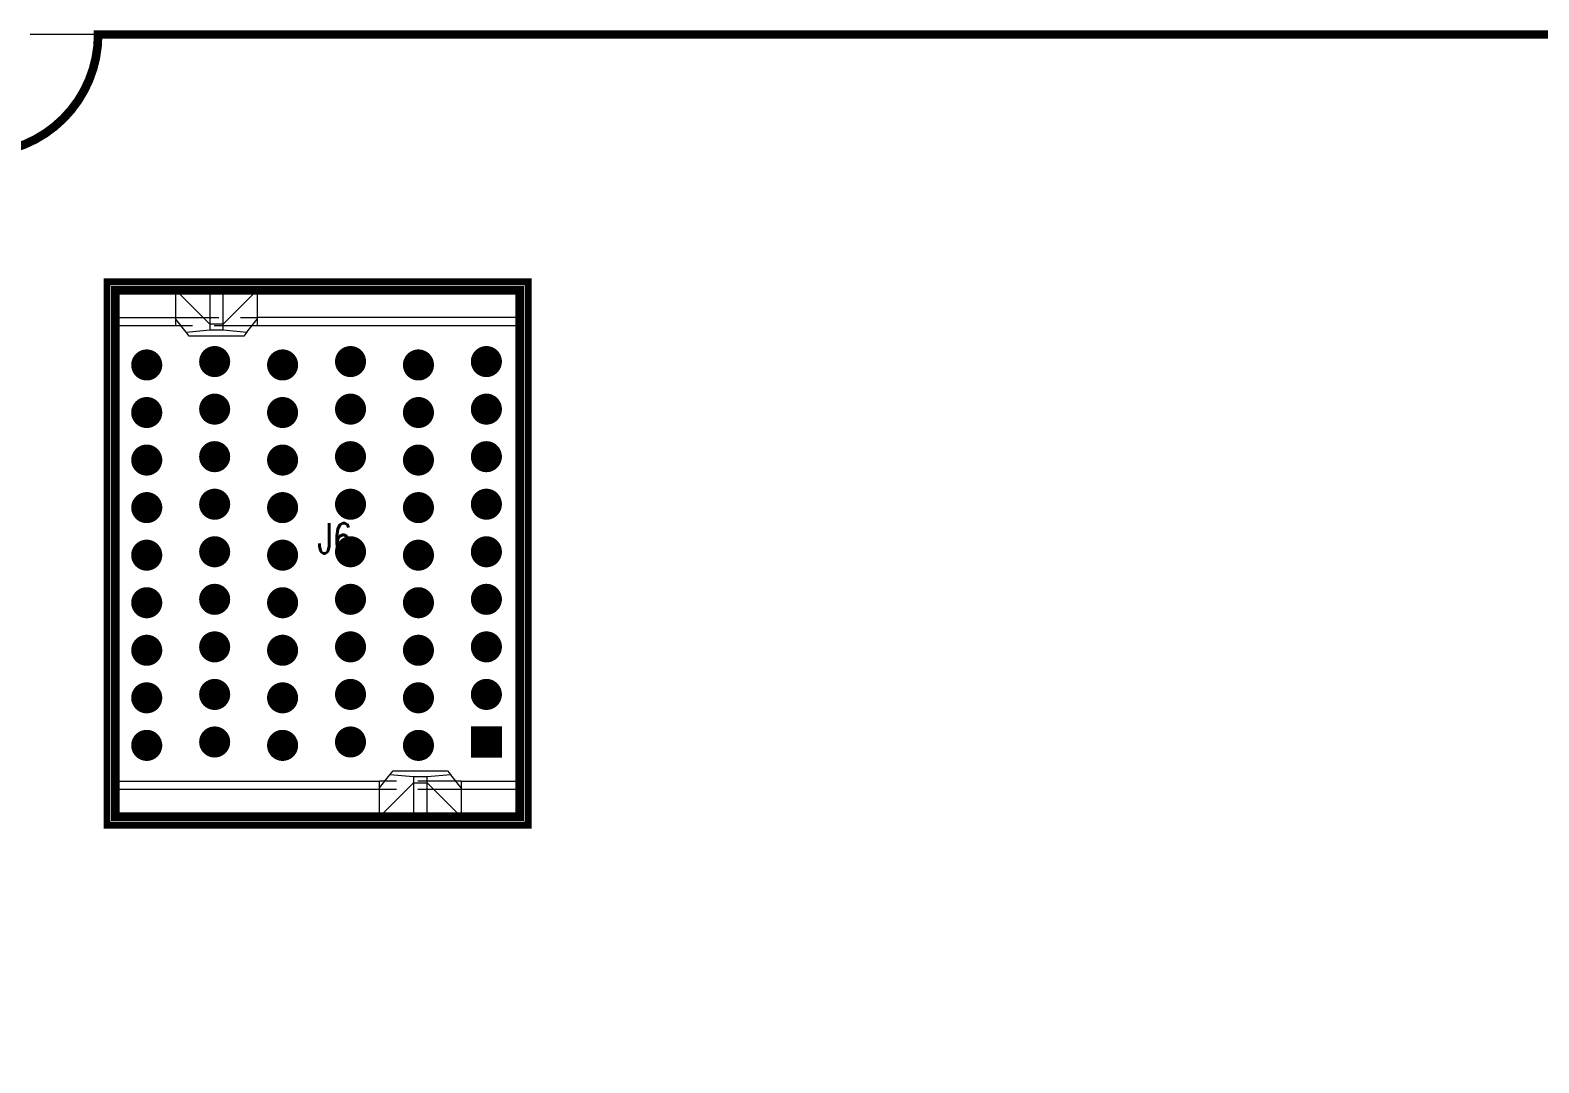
# Model space of a CAD drawing. Header units: millimetres. Extents: x 5 to 1395, y 5 to 415.
# Drawn here: x 1260.64 to 1305.06, y 260.33 to 290.74 of the extents above; entities that cross this region are included whole.
import ezdxf

# ---------------------------------------------------------------- set-up
doc = ezdxf.new("R2010")
doc.units = ezdxf.units.MM
doc.linetypes.add('HIDDEN', pattern=[1.905, 1.27, -0.635])
for name, color, linetype in [('BOARD_OUTLINE_00', 2, 'Continuous'), ('DRIL_PLTE_THRU_01', 16, 'Continuous'), ('DRIL_PLTE_THRU_02', 146, 'Continuous'), ('DRIL_PLTE_THRU_03', 56, 'Continuous'), ('DRIL_PLTE_THRU_04', 216, 'Continuous'), ('DRIL_PLTE_THRU_05', 34, 'Continuous'), ('DRIL_PLTE_THRU_06', 96, 'Continuous'), ('DRIL_PLTE_THRU_07', 171, 'Continuous'), ('DRIL_PLTE_THRU_08', 176, 'Continuous'), ('DRIL_SYMBOL', 2, 'Continuous'), ('PADS_BOT', 5, 'Continuous'), ('PADS_INNER', 1, 'Continuous'), ('PADS_TOP', 1, 'Continuous'), ('PART_NAME_01', 1, 'Continuous'), ('PART_TOP_2DLINE_26', 5, 'Continuous'), ('PART_TOP_2DLINE_27', 5, 'Continuous')]:
    doc.layers.add(name, color=color, linetype=linetype)
doc.styles.add('W0$127', font='simplex', dxfattribs={"width": 0.75})

# ---------------------------------------------------------------- blocks, each defined once
blk = doc.blocks.new('BOARD_30802')
at = {"layer": 'BOARD_OUTLINE_00', "const_width": 0.254}
blk.add_lwpolyline([(0, 0), (431.8, 0), (431.8, 55.96999), (429.8, 55.96999, -1), (429.8, 62.96999), (431.8, 62.96999), (431.8, 165.94328), (429.79848, 165.94328, -1), (429.79848, 172.96638), (431.8, 172.96638), (431.8, 279.4), (419.4, 279.4), (419.40226, 279.39, -1), (412.4, 279.39), (412.4, 279.4), (299.4, 279.4), (299.4, 279.399, -1), (292.4, 279.399), (292.4, 279.4), (139.4, 279.4, -1)], format="xyb", dxfattribs=at)
blk = doc.blocks.new('SMOOTH_0$2032')
at = {"const_width": 0.1016}
blk.add_lwpolyline([(-0.0508, 0, 1), (0.0508, 0, 1)], format="xyb", close=True, dxfattribs=at)
blk = doc.blocks.new('SMOOTH_0$254')
at = {"const_width": 0.127}
blk.add_lwpolyline([(-0.0635, 0, 1), (0.0635, 0, 1)], format="xyb", close=True, dxfattribs=at)
blk = doc.blocks.new('PART_BODY_TOP_8')
at = {"layer": 'PART_TOP_2DLINE_26', "const_width": 0.203}
blk.add_lwpolyline([(-6.2, 8), (6.2, 8), (6.2, -8), (-6.2, -8)], close=True, dxfattribs=at)
at = {"layer": 'PART_TOP_2DLINE_27', "const_width": 0.254}
blk.add_lwpolyline([(-5.95, -7.75), (5.95, -7.75), (5.95, 7.75), (-5.95, 7.75)], close=True, dxfattribs=at)
at = {"layer": 'PART_TOP_2DLINE_26'}
for p in [(-6.2, 8), (6.2, 8), (-6.2, -8), (6.2, -8)]:
    blk.add_blockref('SMOOTH_0$2032', p, dxfattribs=at)
at = {"layer": 'PART_TOP_2DLINE_27'}
for p in [(-5.95, 7.75), (5.95, 7.75), (-5.95, -7.75), (5.95, -7.75)]:
    blk.add_blockref('SMOOTH_0$254', p, dxfattribs=at)
blk = doc.blocks.new('DRIL_SYMBOL_0$59944')
at = {"layer": 'DRIL_SYMBOL', "const_width": 0.0508}
for points in [[(-0.254, 0), (0.254, 0)], [(0, -0.254), (0, 0.254)]]:
    blk.add_lwpolyline(points, dxfattribs=at)
blk = doc.blocks.new('DRIL_HOLE_0$59944')
at = {"const_width": 0.29972}
blk.add_lwpolyline([(-0.14986, 0, 1), (0.14986, 0, 1)], format="xyb", close=True, dxfattribs=at)
blk.add_blockref('DRIL_SYMBOL_0$59944', (0, 0))
blk = doc.blocks.new('PAD_8')
at = {"const_width": 0.4572}
blk.add_lwpolyline([(0, -0.2286, 1), (0, 0.2286, 1)], format="xyb", close=True, dxfattribs=at)
blk = doc.blocks.new('STK_TOP_169')
at = {"layer": 'DRIL_PLTE_THRU_01'}
blk.add_blockref('DRIL_HOLE_0$59944', (0, 0), dxfattribs=at)
at = {"layer": 'DRIL_PLTE_THRU_02'}
blk.add_blockref('DRIL_HOLE_0$59944', (0, 0), dxfattribs=at)
at = {"layer": 'DRIL_PLTE_THRU_03'}
blk.add_blockref('DRIL_HOLE_0$59944', (0, 0), dxfattribs=at)
at = {"layer": 'DRIL_PLTE_THRU_04'}
blk.add_blockref('DRIL_HOLE_0$59944', (0, 0), dxfattribs=at)
at = {"layer": 'DRIL_PLTE_THRU_05'}
blk.add_blockref('DRIL_HOLE_0$59944', (0, 0), dxfattribs=at)
at = {"layer": 'DRIL_PLTE_THRU_06'}
blk.add_blockref('DRIL_HOLE_0$59944', (0, 0), dxfattribs=at)
at = {"layer": 'DRIL_PLTE_THRU_07'}
blk.add_blockref('DRIL_HOLE_0$59944', (0, 0), dxfattribs=at)
at = {"layer": 'DRIL_PLTE_THRU_08'}
blk.add_blockref('DRIL_HOLE_0$59944', (0, 0), dxfattribs=at)
at = {"layer": 'PADS_BOT'}
blk.add_blockref('PAD_8', (0, 0), dxfattribs=at)
at = {"layer": 'PADS_INNER'}
blk.add_blockref('PAD_8', (0, 0), dxfattribs=at)
at = {"layer": 'PADS_TOP'}
blk.add_blockref('PAD_8', (0, 0), dxfattribs=at)
blk = doc.blocks.new('PAD_10')
at = {"const_width": 0.9144}
blk.add_lwpolyline([(-0.4572, 0), (0.4572, 0)], dxfattribs=at)
blk = doc.blocks.new('STK_TOP_172')
at = {"layer": 'DRIL_PLTE_THRU_01'}
blk.add_blockref('DRIL_HOLE_0$59944', (0, 0), dxfattribs=at)
at = {"layer": 'DRIL_PLTE_THRU_02'}
blk.add_blockref('DRIL_HOLE_0$59944', (0, 0), dxfattribs=at)
at = {"layer": 'DRIL_PLTE_THRU_03'}
blk.add_blockref('DRIL_HOLE_0$59944', (0, 0), dxfattribs=at)
at = {"layer": 'DRIL_PLTE_THRU_04'}
blk.add_blockref('DRIL_HOLE_0$59944', (0, 0), dxfattribs=at)
at = {"layer": 'DRIL_PLTE_THRU_05'}
blk.add_blockref('DRIL_HOLE_0$59944', (0, 0), dxfattribs=at)
at = {"layer": 'DRIL_PLTE_THRU_06'}
blk.add_blockref('DRIL_HOLE_0$59944', (0, 0), dxfattribs=at)
at = {"layer": 'DRIL_PLTE_THRU_07'}
blk.add_blockref('DRIL_HOLE_0$59944', (0, 0), dxfattribs=at)
at = {"layer": 'DRIL_PLTE_THRU_08'}
blk.add_blockref('DRIL_HOLE_0$59944', (0, 0), dxfattribs=at)
at = {"layer": 'PADS_BOT'}
blk.add_blockref('PAD_8', (0, 0), dxfattribs=at)
at = {"layer": 'PADS_INNER'}
blk.add_blockref('PAD_8', (0, 0), dxfattribs=at)
at = {"layer": 'PADS_TOP'}
blk.add_blockref('PAD_10', (0, 0), dxfattribs=at)
blk = doc.blocks.new('SYM_TOP_10')
for name, p in [('PART_BODY_TOP_8', (0, 0)), ('STK_TOP_169', (-5.0292, 5.55)), ('STK_TOP_169', (-3.029204, 5.65)), ('STK_TOP_169', (-1.029208, 5.55)), ('STK_TOP_169', (0.970788, 5.65)), ('STK_TOP_169', (2.970784, 5.55)), ('STK_TOP_169', (4.97078, 5.65)), ('STK_TOP_169', (-5.0292, 4.15)), ('STK_TOP_169', (-3.029204, 4.25)), ('STK_TOP_169', (-1.029208, 4.15)), ('STK_TOP_169', (0.970788, 4.25)), ('STK_TOP_169', (2.970784, 4.15)), ('STK_TOP_169', (4.97078, 4.25)), ('STK_TOP_169', (-5.0292, 2.75)), ('STK_TOP_169', (-3.029204, 2.85)), ('STK_TOP_169', (-1.029208, 2.75)), ('STK_TOP_169', (0.970788, 2.85)), ('STK_TOP_169', (2.970784, 2.75)), ('STK_TOP_169', (4.97078, 2.85)), ('STK_TOP_169', (-5.0292, 1.35)), ('STK_TOP_169', (-3.029204, 1.45)), ('STK_TOP_169', (-1.029208, 1.35)), ('STK_TOP_169', (0.970788, 1.45)), ('STK_TOP_169', (2.970784, 1.35)), ('STK_TOP_169', (4.97078, 1.45)), ('STK_TOP_169', (-3.029204, 0.05)), ('STK_TOP_169', (0.970788, 0.05)), ('STK_TOP_169', (4.97078, 0.05)), ('STK_TOP_169', (-5.0292, -0.05)), ('STK_TOP_169', (-1.029208, -0.05)), ('STK_TOP_169', (2.970784, -0.05)), ('STK_TOP_169', (-5.0292, -1.45)), ('STK_TOP_169', (-3.029204, -1.35)), ('STK_TOP_169', (-1.029208, -1.45)), ('STK_TOP_169', (0.970788, -1.35)), ('STK_TOP_169', (2.970784, -1.45)), ('STK_TOP_169', (4.97078, -1.35)), ('STK_TOP_169', (-5.0292, -2.85)), ('STK_TOP_169', (-3.029204, -2.75)), ('STK_TOP_169', (-1.029208, -2.85)), ('STK_TOP_169', (0.970788, -2.75)), ('STK_TOP_169', (2.970784, -2.85)), ('STK_TOP_169', (4.97078, -2.75)), ('STK_TOP_169', (-5.0292, -4.25)), ('STK_TOP_169', (-3.029204, -4.15)), ('STK_TOP_169', (-1.029208, -4.25)), ('STK_TOP_169', (0.970788, -4.15)), ('STK_TOP_169', (2.970784, -4.25)), ('STK_TOP_169', (4.97078, -4.15)), ('STK_TOP_169', (-5.0292, -5.65)), ('STK_TOP_169', (-3.029204, -5.55)), ('STK_TOP_169', (-1.029208, -5.65)), ('STK_TOP_169', (0.970788, -5.55)), ('STK_TOP_169', (2.970784, -5.65)), ('STK_TOP_172', (4.97078, -5.55))]:
    blk.add_blockref(name, p)
blk = doc.blocks.new('PART_TOP_53')
blk.add_blockref('SYM_TOP_10', (0, 0))
at = {"layer": 'PART_NAME_01', "style": 'W0$127', "width": 0.75}
blk.add_text('J6', height=0.889, dxfattribs=at).set_placement((0, 0))
blk = doc.blocks.new('q')
for name, p in [('BOARD_30802', (963.245, 11.209)), ('PART_TOP_53', (1269.105, 275.329))]:
    blk.add_blockref(name, p)

msp = doc.modelspace()

# ---------------------------------------------------------------- linework, layer by layer
at = {"color": 7, "linetype": 'Continuous', "lineweight": 15}
for p, q in [((1375.6455, 290.6088), (1260.6441, 290.6088)), ((1264.9298, 283.0788), (1265.9298, 283.0788)), ((1264.9298, 283.0788), (1265.9298, 282.0788)), ((1264.9298, 282.2288), (1264.9298, 283.0788)), ((1265.9298, 283.0788), (1266.3298, 283.0788)), ((1265.9298, 283.0788), (1265.9298, 282.0788)), ((1266.3298, 282.0788), (1267.3298, 283.0788)), ((1266.3298, 283.0788), (1267.3298, 283.0788)), ((1266.3298, 282.0788), (1266.3298, 283.0788)), ((1267.3298, 283.0788), (1267.3298, 282.2288)), ((1263.1798, 282.2788), (1264.9298, 282.2788)), ((1263.1798, 282.2788), (1263.1798, 282.0288)), ((1265.2345, 281.848), (1264.9298, 282.2288)), ((1264.9298, 282.0288), (1264.9298, 282.2288)), ((1265.9298, 282.0788), (1265.9298, 281.9088)), ((1266.3298, 282.0788), (1265.9298, 282.0788)), ((1266.3298, 281.9088), (1266.3298, 282.0788)), ((1267.0251, 281.848), (1267.3298, 282.2288)), ((1275.0798, 282.2788), (1267.3298, 282.2788)), ((1267.3298, 282.2288), (1267.3298, 282.0288)), ((1275.0798, 282.2788), (1275.0798, 282.0288)), ((1263.1798, 282.0288), (1263.1798, 268.6288)), ((1264.9298, 282.0288), (1263.1798, 282.0288)), ((1265.2345, 281.848), (1265.9298, 281.9088)), ((1265.3298, 281.7288), (1265.2345, 281.848)), ((1266.9298, 281.7288), (1265.3298, 281.7288)), ((1265.9298, 281.9088), (1266.3298, 281.9088)), ((1266.3298, 281.9088), (1267.0251, 281.848)), ((1267.0251, 281.848), (1266.9298, 281.7288)), ((1275.0798, 282.0288), (1267.3298, 282.0288)), ((1275.0798, 268.6288), (1275.0798, 282.0288)), ((1270.9298, 268.4288), (1271.2345, 268.8096)), ((1271.2345, 268.8096), (1271.3298, 268.9288)), ((1271.9298, 268.7488), (1271.2345, 268.8096)), ((1271.3298, 268.9288), (1272.9298, 268.9288)), ((1271.9298, 268.7488), (1271.9298, 268.5788)), ((1272.3298, 268.7488), (1271.9298, 268.7488)), ((1273.0251, 268.8096), (1272.3298, 268.7488)), ((1272.3298, 268.5788), (1272.3298, 268.7488)), ((1272.9298, 268.9288), (1273.0251, 268.8096)), ((1273.3298, 268.4288), (1273.0251, 268.8096)), ((1263.1798, 268.6288), (1270.9298, 268.6288)), ((1263.1798, 268.6288), (1263.1798, 268.3788)), ((1270.9298, 268.3788), (1263.1798, 268.3788)), ((1270.9298, 268.4288), (1270.9298, 268.6288)), ((1271.9298, 268.5788), (1270.9298, 267.5788)), ((1270.9298, 267.5788), (1270.9298, 268.4288)), ((1271.9298, 268.5788), (1272.3298, 268.5788)), ((1271.9298, 268.5788), (1271.9298, 267.5788)), ((1273.3298, 267.5788), (1272.3298, 268.5788)), ((1272.3298, 267.5788), (1272.3298, 268.5788)), ((1273.3298, 268.6288), (1275.0798, 268.6288)), ((1273.3298, 268.6288), (1273.3298, 268.4288)), ((1273.3298, 268.4288), (1273.3298, 267.5788)), ((1275.0798, 268.3788), (1273.3298, 268.3788)), ((1275.0798, 268.3788), (1275.0798, 268.6288)), ((1271.9298, 267.5788), (1270.9298, 267.5788)), ((1272.3298, 267.5788), (1271.9298, 267.5788)), ((1273.3298, 267.5788), (1272.3298, 267.5788))]:
    msp.add_line(p, q, dxfattribs=at)
at = {"color": 7, "linetype": 'HIDDEN', "lineweight": 0}
for p, q in [((1264.9298, 282.2788), (1267.3298, 282.2788)), ((1267.3298, 282.0288), (1264.9298, 282.0288)), ((1264.0298, 280.7788), (1264.0298, 280.9788)), ((1264.0298, 280.9788), (1264.2298, 280.9788)), ((1264.0298, 280.7788), (1264.2298, 280.7788)), ((1264.2298, 280.9788), (1264.2298, 280.7788)), ((1266.0298, 281.0788), (1266.2298, 281.0788)), ((1266.0298, 280.8788), (1266.0298, 281.0788)), ((1266.2298, 280.8788), (1266.0298, 280.8788)), ((1266.2298, 280.8788), (1266.2298, 281.0788)), ((1268.0298, 280.7788), (1268.0298, 280.9788)), ((1268.0298, 280.9788), (1268.2298, 280.9788)), ((1268.0298, 280.7788), (1268.2298, 280.7788)), ((1268.2298, 280.9788), (1268.2298, 280.7788)), ((1270.0298, 280.8788), (1270.0298, 281.0788)), ((1270.0298, 281.0788), (1270.2298, 281.0788)), ((1270.2298, 280.8788), (1270.0298, 280.8788)), ((1270.2298, 280.8788), (1270.2298, 281.0788)), ((1272.0298, 280.7788), (1272.0298, 280.9788)), ((1272.0298, 280.9788), (1272.2298, 280.9788)), ((1272.0298, 280.7788), (1272.2298, 280.7788)), ((1272.2298, 280.9788), (1272.2298, 280.7788)), ((1274.0298, 280.8788), (1274.0298, 281.0788)), ((1274.0298, 281.0788), (1274.2298, 281.0788)), ((1274.2298, 280.8788), (1274.0298, 280.8788)), ((1274.2298, 280.8788), (1274.2298, 281.0788)), ((1264.0298, 279.3788), (1264.0298, 279.5788)), ((1264.0298, 279.5788), (1264.2298, 279.5788)), ((1264.2298, 279.5788), (1264.2298, 279.3788)), ((1266.0298, 279.4788), (1266.0298, 279.6788)), ((1266.0298, 279.6788), (1266.2298, 279.6788)), ((1266.2298, 279.4788), (1266.0298, 279.4788)), ((1266.2298, 279.4788), (1266.2298, 279.6788)), ((1268.0298, 279.5788), (1268.2298, 279.5788)), ((1268.0298, 279.3788), (1268.0298, 279.5788)), ((1268.2298, 279.5788), (1268.2298, 279.3788)), ((1270.0298, 279.4788), (1270.0298, 279.6788)), ((1270.0298, 279.6788), (1270.2298, 279.6788)), ((1270.2298, 279.4788), (1270.0298, 279.4788)), ((1270.2298, 279.4788), (1270.2298, 279.6788)), ((1272.0298, 279.3788), (1272.0298, 279.5788)), ((1272.0298, 279.5788), (1272.2298, 279.5788)), ((1272.2298, 279.5788), (1272.2298, 279.3788)), ((1274.0298, 279.4788), (1274.0298, 279.6788)), ((1274.0298, 279.6788), (1274.2298, 279.6788)), ((1274.2298, 279.4788), (1274.0298, 279.4788)), ((1274.2298, 279.4788), (1274.2298, 279.6788)), ((1264.0298, 279.3788), (1264.2298, 279.3788)), ((1268.0298, 279.3788), (1268.2298, 279.3788)), ((1272.0298, 279.3788), (1272.2298, 279.3788)), ((1264.0298, 277.9788), (1264.0298, 278.1788)), ((1264.0298, 278.1788), (1264.2298, 278.1788)), ((1264.2298, 278.1788), (1264.2298, 277.9788)), ((1266.0298, 278.0788), (1266.0298, 278.2788)), ((1266.0298, 278.2788), (1266.2298, 278.2788)), ((1266.2298, 278.0788), (1266.0298, 278.0788)), ((1266.2298, 278.0788), (1266.2298, 278.2788)), ((1268.0298, 278.1788), (1268.2298, 278.1788)), ((1268.0298, 277.9788), (1268.0298, 278.1788)), ((1268.2298, 278.1788), (1268.2298, 277.9788)), ((1270.0298, 278.0788), (1270.0298, 278.2788)), ((1270.0298, 278.2788), (1270.2298, 278.2788)), ((1270.2298, 278.0788), (1270.0298, 278.0788)), ((1270.2298, 278.0788), (1270.2298, 278.2788)), ((1272.0298, 277.9788), (1272.0298, 278.1788)), ((1272.0298, 278.1788), (1272.2298, 278.1788)), ((1272.2298, 278.1788), (1272.2298, 277.9788)), ((1274.0298, 278.0788), (1274.0298, 278.2788)), ((1274.0298, 278.2788), (1274.2298, 278.2788)), ((1274.2298, 278.0788), (1274.0298, 278.0788)), ((1274.2298, 278.0788), (1274.2298, 278.2788)), ((1264.0298, 277.9788), (1264.2298, 277.9788)), ((1268.0298, 277.9788), (1268.2298, 277.9788)), ((1272.0298, 277.9788), (1272.2298, 277.9788)), ((1264.0298, 276.7788), (1264.2298, 276.7788)), ((1264.0298, 276.5788), (1264.0298, 276.7788)), ((1264.2298, 276.7788), (1264.2298, 276.5788)), ((1266.0298, 276.6788), (1266.0298, 276.8788)), ((1266.0298, 276.8788), (1266.2298, 276.8788)), ((1266.2298, 276.6788), (1266.2298, 276.8788)), ((1268.0298, 276.7788), (1268.2298, 276.7788)), ((1268.0298, 276.5788), (1268.0298, 276.7788)), ((1268.2298, 276.7788), (1268.2298, 276.5788)), ((1270.0298, 276.6788), (1270.0298, 276.8788)), ((1270.0298, 276.8788), (1270.2298, 276.8788)), ((1270.2298, 276.6788), (1270.2298, 276.8788)), ((1272.0298, 276.5788), (1272.0298, 276.7788)), ((1272.0298, 276.7788), (1272.2298, 276.7788)), ((1272.2298, 276.7788), (1272.2298, 276.5788)), ((1274.0298, 276.6788), (1274.0298, 276.8788)), ((1274.0298, 276.8788), (1274.2298, 276.8788)), ((1274.2298, 276.6788), (1274.2298, 276.8788)), ((1264.0298, 276.5788), (1264.2298, 276.5788)), ((1266.2298, 276.6788), (1266.0298, 276.6788)), ((1268.0298, 276.5788), (1268.2298, 276.5788)), ((1270.2298, 276.6788), (1270.0298, 276.6788)), ((1272.0298, 276.5788), (1272.2298, 276.5788)), ((1274.2298, 276.6788), (1274.0298, 276.6788)), ((1266.0298, 275.2788), (1266.0298, 275.4788)), ((1266.0298, 275.4788), (1266.2298, 275.4788)), ((1266.2298, 275.2788), (1266.2298, 275.4788)), ((1270.0298, 275.4788), (1270.2298, 275.4788)), ((1270.0298, 275.2788), (1270.0298, 275.4788)), ((1270.2298, 275.2788), (1270.2298, 275.4788)), ((1274.0298, 275.2788), (1274.0298, 275.4788)), ((1274.0298, 275.4788), (1274.2298, 275.4788)), ((1274.2298, 275.2788), (1274.2298, 275.4788)), ((1264.0298, 275.3788), (1264.2298, 275.3788)), ((1264.0298, 275.1788), (1264.0298, 275.3788)), ((1264.0298, 275.1788), (1264.2298, 275.1788)), ((1264.2298, 275.3788), (1264.2298, 275.1788)), ((1266.2298, 275.2788), (1266.0298, 275.2788)), ((1268.0298, 275.3788), (1268.2298, 275.3788)), ((1268.0298, 275.1788), (1268.0298, 275.3788)), ((1268.0298, 275.1788), (1268.2298, 275.1788)), ((1268.2298, 275.3788), (1268.2298, 275.1788)), ((1270.2298, 275.2788), (1270.0298, 275.2788)), ((1272.0298, 275.1788), (1272.0298, 275.3788)), ((1272.0298, 275.3788), (1272.2298, 275.3788)), ((1272.0298, 275.1788), (1272.2298, 275.1788)), ((1272.2298, 275.3788), (1272.2298, 275.1788)), ((1274.2298, 275.2788), (1274.0298, 275.2788)), ((1266.0298, 273.8788), (1266.0298, 274.0788)), ((1266.0298, 274.0788), (1266.2298, 274.0788)), ((1266.2298, 273.8788), (1266.2298, 274.0788)), ((1270.0298, 274.0788), (1270.2298, 274.0788)), ((1270.0298, 273.8788), (1270.0298, 274.0788)), ((1270.2298, 273.8788), (1270.2298, 274.0788)), ((1274.0298, 273.8788), (1274.0298, 274.0788)), ((1274.0298, 274.0788), (1274.2298, 274.0788)), ((1274.2298, 273.8788), (1274.2298, 274.0788)), ((1264.0298, 273.9788), (1264.2298, 273.9788)), ((1264.0298, 273.7788), (1264.0298, 273.9788)), ((1264.0298, 273.7788), (1264.2298, 273.7788)), ((1264.2298, 273.9788), (1264.2298, 273.7788)), ((1266.2298, 273.8788), (1266.0298, 273.8788)), ((1268.0298, 273.9788), (1268.2298, 273.9788)), ((1268.0298, 273.7788), (1268.0298, 273.9788)), ((1268.0298, 273.7788), (1268.2298, 273.7788)), ((1268.2298, 273.9788), (1268.2298, 273.7788)), ((1270.2298, 273.8788), (1270.0298, 273.8788)), ((1272.0298, 273.7788), (1272.0298, 273.9788)), ((1272.0298, 273.9788), (1272.2298, 273.9788)), ((1272.0298, 273.7788), (1272.2298, 273.7788)), ((1272.2298, 273.9788), (1272.2298, 273.7788)), ((1274.2298, 273.8788), (1274.0298, 273.8788)), ((1264.0298, 272.5788), (1264.2298, 272.5788)), ((1264.0298, 272.3788), (1264.0298, 272.5788)), ((1264.0298, 272.3788), (1264.2298, 272.3788)), ((1264.2298, 272.5788), (1264.2298, 272.3788)), ((1266.0298, 272.4788), (1266.0298, 272.6788)), ((1266.0298, 272.6788), (1266.2298, 272.6788)), ((1266.2298, 272.4788), (1266.0298, 272.4788)), ((1266.2298, 272.4788), (1266.2298, 272.6788)), ((1268.0298, 272.5788), (1268.2298, 272.5788)), ((1268.0298, 272.3788), (1268.0298, 272.5788)), ((1268.0298, 272.3788), (1268.2298, 272.3788)), ((1268.2298, 272.5788), (1268.2298, 272.3788)), ((1270.0298, 272.6788), (1270.2298, 272.6788)), ((1270.0298, 272.4788), (1270.0298, 272.6788)), ((1270.2298, 272.4788), (1270.0298, 272.4788)), ((1270.2298, 272.4788), (1270.2298, 272.6788)), ((1272.0298, 272.3788), (1272.0298, 272.5788)), ((1272.0298, 272.5788), (1272.2298, 272.5788)), ((1272.0298, 272.3788), (1272.2298, 272.3788)), ((1272.2298, 272.5788), (1272.2298, 272.3788)), ((1274.0298, 272.4788), (1274.0298, 272.6788)), ((1274.0298, 272.6788), (1274.2298, 272.6788)), ((1274.2298, 272.4788), (1274.0298, 272.4788)), ((1274.2298, 272.4788), (1274.2298, 272.6788)), ((1264.0298, 270.9788), (1264.0298, 271.1788)), ((1264.0298, 271.1788), (1264.2298, 271.1788)), ((1264.0298, 270.9788), (1264.2298, 270.9788)), ((1264.2298, 271.1788), (1264.2298, 270.9788)), ((1266.0298, 271.2788), (1266.2298, 271.2788)), ((1266.0298, 271.0788), (1266.0298, 271.2788)), ((1266.2298, 271.0788), (1266.0298, 271.0788)), ((1266.2298, 271.0788), (1266.2298, 271.2788)), ((1268.0298, 271.1788), (1268.2298, 271.1788)), ((1268.0298, 270.9788), (1268.0298, 271.1788)), ((1268.0298, 270.9788), (1268.2298, 270.9788)), ((1268.2298, 271.1788), (1268.2298, 270.9788)), ((1270.0298, 271.0788), (1270.0298, 271.2788)), ((1270.0298, 271.2788), (1270.2298, 271.2788)), ((1270.2298, 271.0788), (1270.0298, 271.0788)), ((1270.2298, 271.0788), (1270.2298, 271.2788)), ((1272.0298, 270.9788), (1272.0298, 271.1788)), ((1272.0298, 271.1788), (1272.2298, 271.1788)), ((1272.0298, 270.9788), (1272.2298, 270.9788)), ((1272.2298, 271.1788), (1272.2298, 270.9788)), ((1274.0298, 271.0788), (1274.0298, 271.2788)), ((1274.0298, 271.2788), (1274.2298, 271.2788)), ((1274.2298, 271.0788), (1274.0298, 271.0788)), ((1274.2298, 271.0788), (1274.2298, 271.2788)), ((1264.0298, 269.5788), (1264.0298, 269.7788)), ((1264.0298, 269.7788), (1264.2298, 269.7788)), ((1264.2298, 269.7788), (1264.2298, 269.5788)), ((1266.0298, 269.8788), (1266.2298, 269.8788)), ((1266.0298, 269.6788), (1266.0298, 269.8788)), ((1266.2298, 269.6788), (1266.0298, 269.6788)), ((1266.2298, 269.6788), (1266.2298, 269.8788)), ((1268.0298, 269.5788), (1268.0298, 269.7788)), ((1268.0298, 269.7788), (1268.2298, 269.7788)), ((1268.2298, 269.7788), (1268.2298, 269.5788)), ((1270.0298, 269.8788), (1270.2298, 269.8788)), ((1270.0298, 269.6788), (1270.0298, 269.8788)), ((1270.2298, 269.6788), (1270.0298, 269.6788)), ((1270.2298, 269.6788), (1270.2298, 269.8788)), ((1272.0298, 269.7788), (1272.2298, 269.7788)), ((1272.0298, 269.5788), (1272.0298, 269.7788)), ((1272.2298, 269.7788), (1272.2298, 269.5788)), ((1274.0298, 269.6788), (1274.0298, 269.8788)), ((1274.0298, 269.8788), (1274.2298, 269.8788)), ((1274.2298, 269.6788), (1274.0298, 269.6788)), ((1274.2298, 269.6788), (1274.2298, 269.8788)), ((1264.0298, 269.5788), (1264.2298, 269.5788)), ((1268.0298, 269.5788), (1268.2298, 269.5788)), ((1272.0298, 269.5788), (1272.2298, 269.5788)), ((1273.3298, 268.6288), (1270.9298, 268.6288)), ((1273.3298, 268.3788), (1270.9298, 268.3788))]:
    msp.add_line(p, q, dxfattribs=at)

# ---------------------------------------------------------------- block references
msp.add_blockref('q', (0, 0))

doc.saveas('drawing.dxf')
